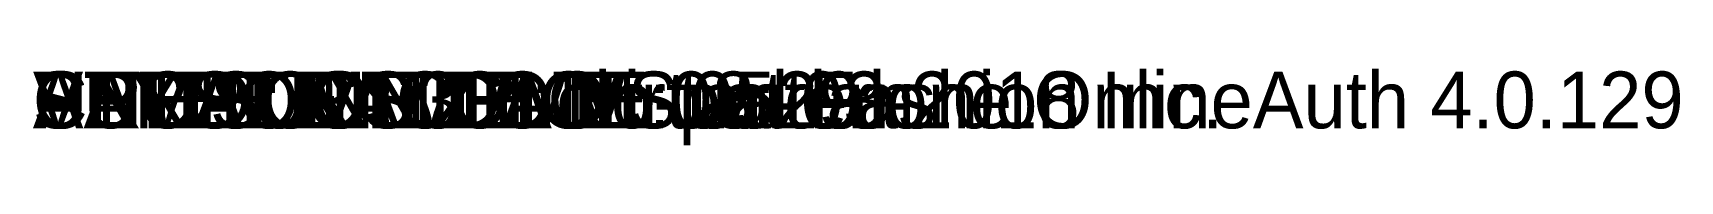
# Model space of a CAD drawing. Extents: x -727 to 1434, y 0 to 1774.
# Drawn here: x 0 to 7.25, y -0.08 to 0.26 of the extents above; entities that cross this region are included whole.
import ezdxf

# ---------------------------------------------------------------- set-up
doc = ezdxf.new("R2010")
doc.units = 0

msp = doc.modelspace()

# ---------------------------------------------------------------- texts
at = {"layer": '1'}
for s in ['AUTHOR: CLO Virtual Fashion Inc.', 'VERSION: 3', 'STYLE NAME: clo-pattern', 'SAMPLE SIZE: M', 'CREATION DATE: 05-03-2018', 'CREATION TIME: 08:29', 'UNITS: METRIC', 'PRODUCT: CLO Standalone OnlineAuth 4.0.129']:
    msp.add_text(s, height=0.25, dxfattribs=at).set_placement((0, 0))

doc.saveas('drawing.dxf')
